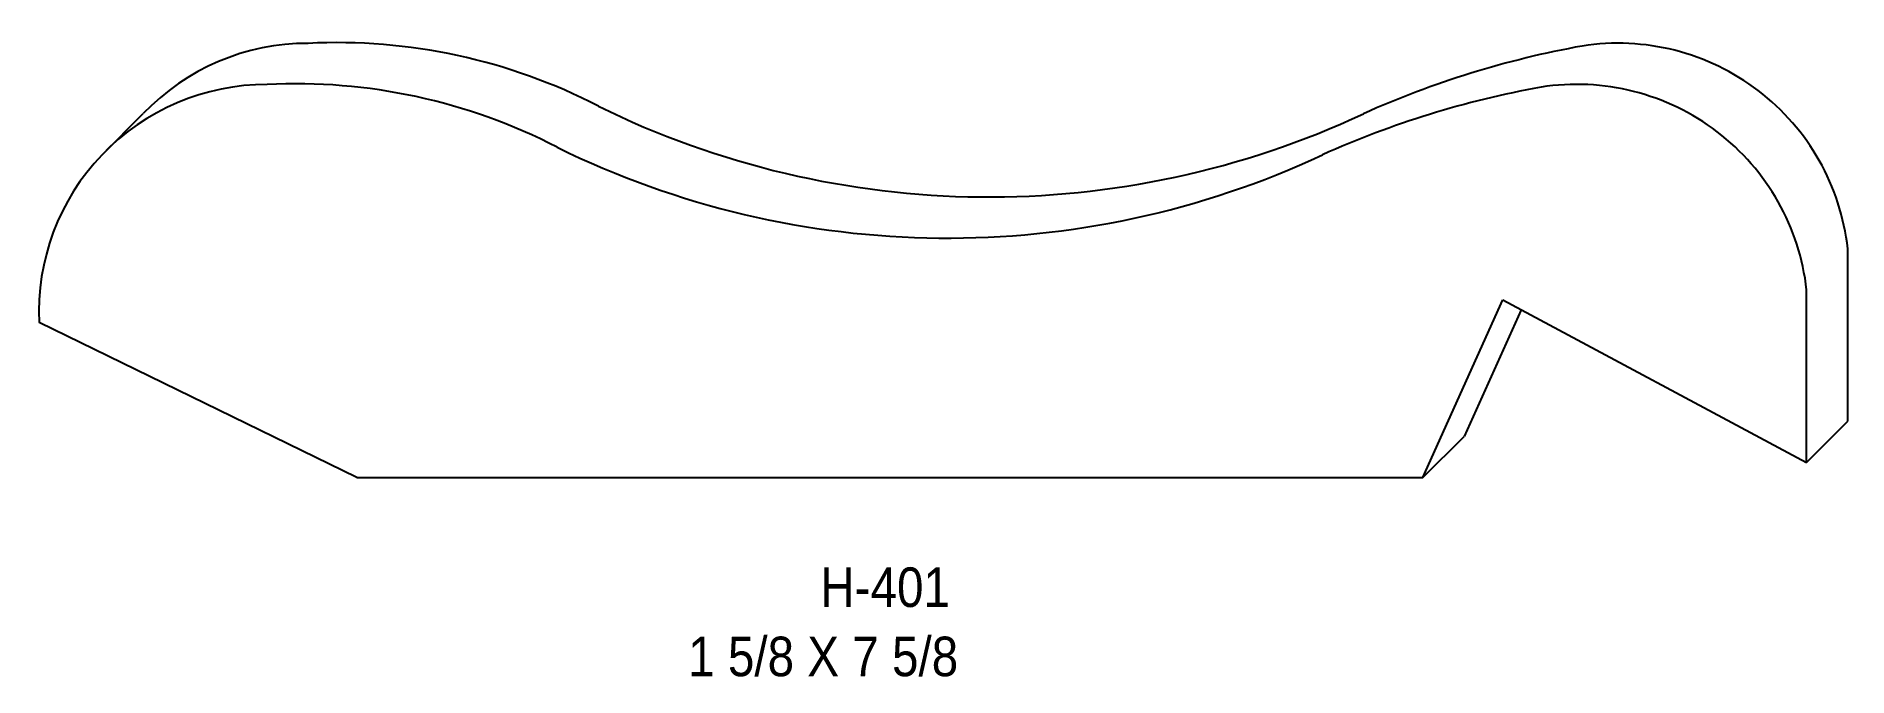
# Model space of a CAD drawing. Extents: x 50.02 to 57.81, y 154.89 to 157.64.
import ezdxf

# ---------------------------------------------------------------- set-up
doc = ezdxf.new("R2010")
doc.units = 0
doc.header["$LTSCALE"] = 5
doc.layers.add('PROFILE', color=7, linetype='CONTINUOUS')
doc.styles.add('TXT', font='TXT', dxfattribs={"height": 3.5})

msp = doc.modelspace()

# ---------------------------------------------------------------- linework, layer by layer
at = {"layer": 'PROFILE', "color": 1, "linetype": 'CONTINUOUS'}
for p, q in [((50.305, 157.1279), (50.4817, 157.3046)), ((57.8052, 155.9827), (57.8052, 156.7241)), ((57.6284, 155.806), (57.6284, 156.5474)), ((55.9802, 155.7407), (56.3239, 156.5042)), ((56.4022, 156.4623), (56.1569, 155.9174)), ((56.3239, 156.5042), (57.6284, 155.806)), ((51.3999, 155.7407), (50.0346, 156.4066)), ((57.6284, 155.806), (57.8052, 155.9827)), ((55.9802, 155.7407), (56.1569, 155.9174)), ((51.3999, 155.7407), (55.9802, 155.7407))]:
    msp.add_line(p, q, dxfattribs=at)
for centre, major_axis, start_param, end_param in [((51.1885, 156.6284), (0, 0.9782), -0.002067, 0.80741), ((51.3144, 155.1632), (0, 2.4465), -0.476908, 0.050681), ((56.8181, 156.6139), (0, 0.9932), -1.459676, 0.15572), ((57.3875, 153.5969), (0, 4.0632), 0.17902, 0.421655), ((51.1377, 154.9864), (2.4465, 0), 1.093888, 1.621478), ((56.6413, 156.4372), (0.9932, 0), 0.11112, 1.726516), ((51.0117, 156.4516), (0, 0.9782), -0.002067, -4.666298), ((57.2108, 153.4202), (0, 4.0632), 0.17902, 0.421655), ((54.1149, 160.7486), (3.802, 0), -2.027724, -1.133624), ((53.9382, 160.5719), (0, 3.802), -3.598521, -2.704421)]:
    msp.add_ellipse(centre, major_axis=major_axis, ratio=1, start_param=start_param, end_param=end_param, dxfattribs=at)

# ---------------------------------------------------------------- texts
at = {"layer": 'PROFILE', "color": 1, "linetype": 'CONTINUOUS', "style": 'TXT', "width": 0.9}
for s, height, p in [('H-401', 0.16996, (53.3908, 155.185)), ('1 5/8 X 7 5/8', 0.169956, (52.8233, 154.8875))]:
    msp.add_text(s, height=height, dxfattribs=at).set_placement(p)

doc.saveas('drawing.dxf')
